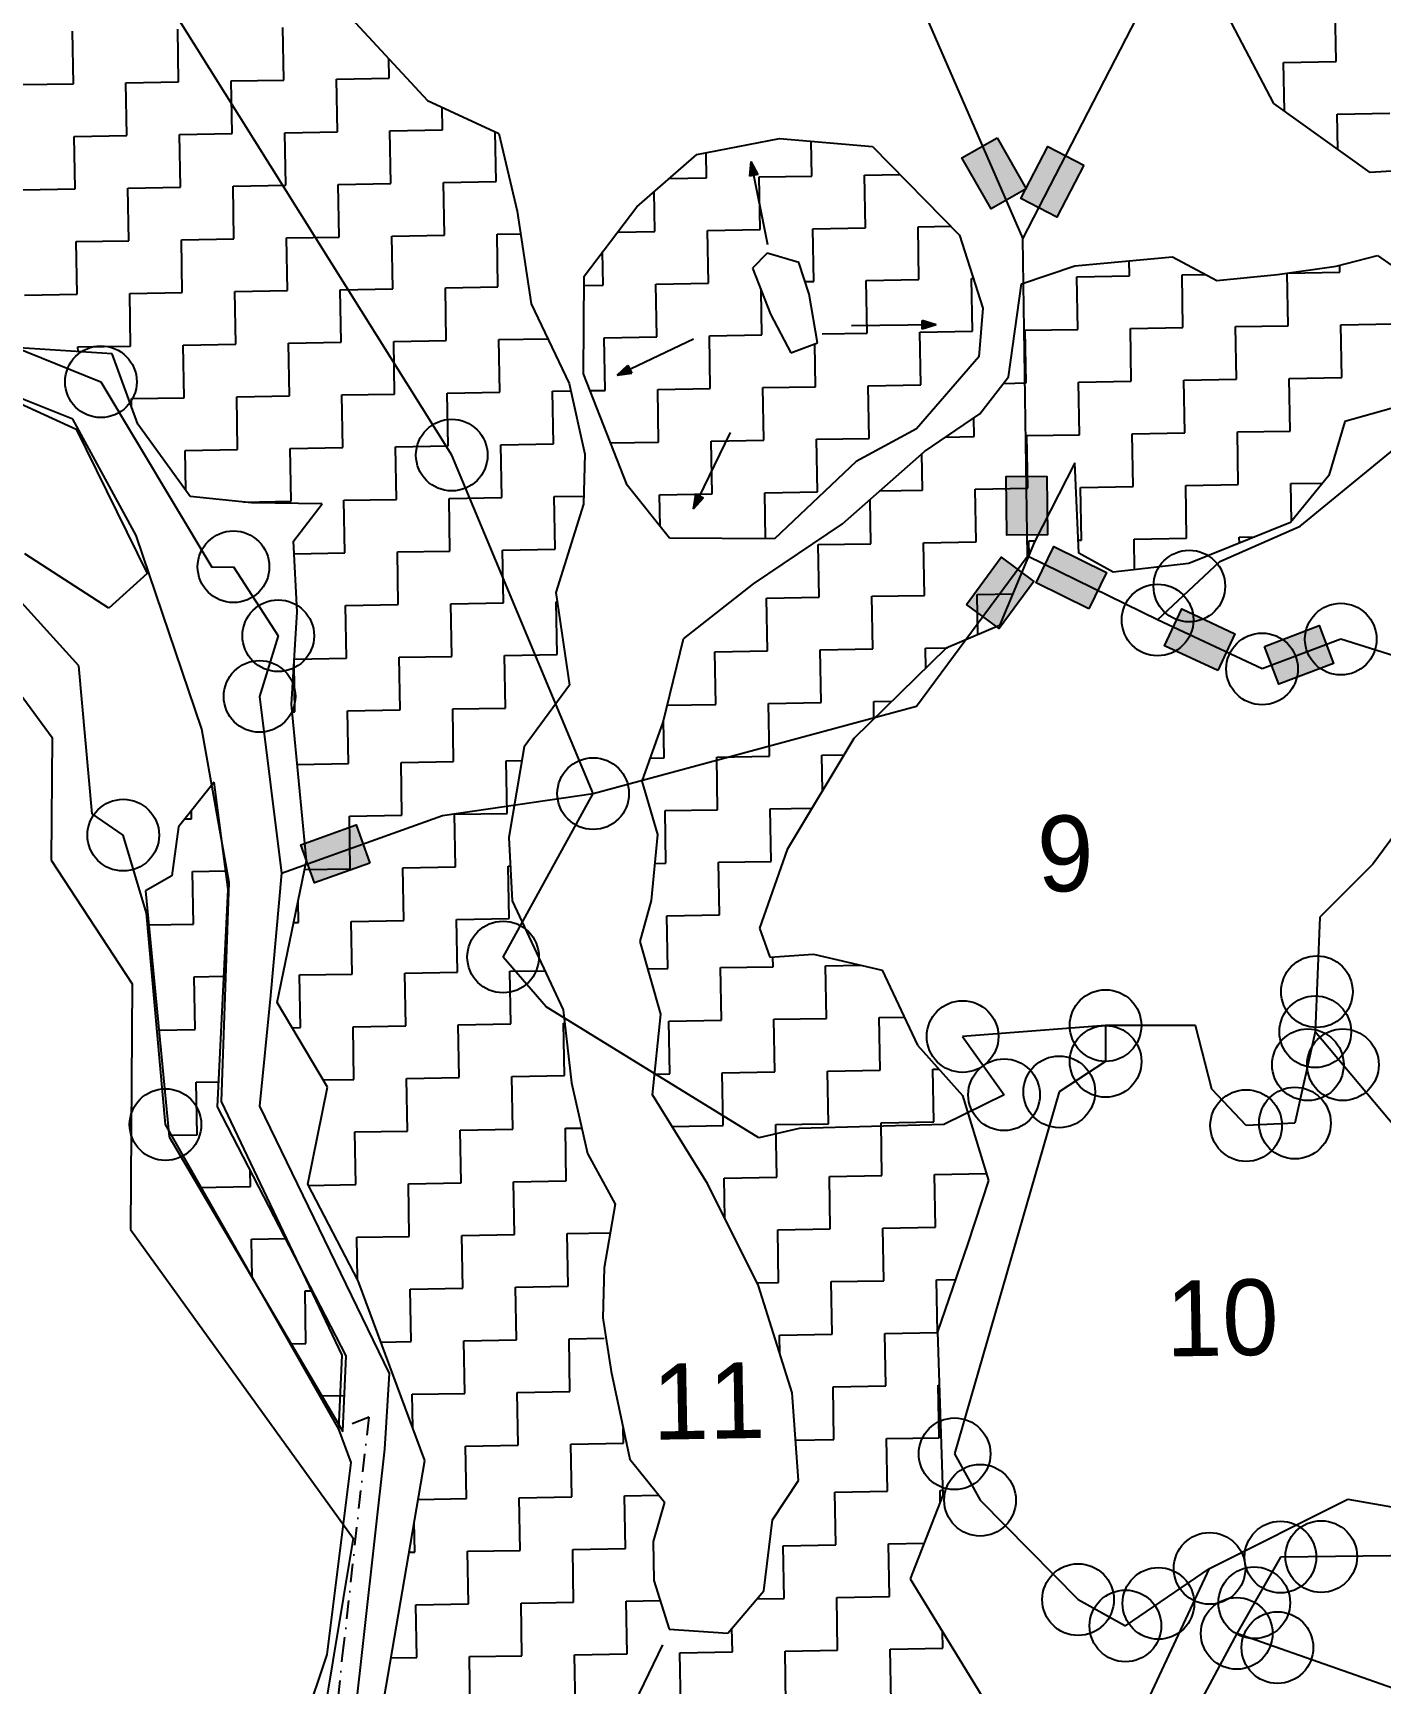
# Model space of a CAD drawing. Header units: metres. Extents: x 286343 to 289280, y 2022501 to 2025046.
# Drawn here: x 287156 to 287524.8, y 2023361.3 to 2023812.8 of the extents above; entities that cross this region are included whole.
import ezdxf
from ezdxf.enums import TextEntityAlignment as Align

# ---------------------------------------------------------------- set-up
doc = ezdxf.new("R2010")
doc.units = ezdxf.units.M
doc.linetypes.add('DASHDOT', pattern=[1, 0.5, -0.25, 0, -0.25])
for name, color, linetype in [('POLY_HATCH', 12, 'Continuous'), ('POLY_PARCEL', 6, 'Continuous'), ('POLY_WATER', 4, 'Continuous'), ('TEXT_PARCEL', 7, 'Continuous'), ('V_BOUND_LINE', 7, 'Continuous'), ('V_BOUND_STREAM_LINE', 7, 'DASHDOT'), ('VILLAGE BOUNDRY', 5, 'Continuous')]:
    doc.layers.add(name, color=color, linetype=linetype)
doc.styles.add('TEXT_MAP', font='')
doc.styles.get('TEXT_MAP').set_extended_font_data('Kruti Dev 050')

msp = doc.modelspace()

# ---------------------------------------------------------------- hatches: boundary and pattern name
for points in [[(287418.09, 2023764.7), (287427.72, 2023770.21), (287419.76, 2023784.12), (287410.13, 2023778.62)], [(287426.26, 2023767.52), (287436.12, 2023762.44), (287443.45, 2023776.69), (287433.6, 2023781.77)], [(287422.42, 2023675.48), (287433.51, 2023675.59), (287433.35, 2023691.62), (287422.26, 2023691.51)], [(287429.8, 2023662.82), (287420.88, 2023669.42), (287411.35, 2023656.53), (287420.27, 2023649.93)], [(287435.29, 2023672.35), (287430.41, 2023662.4), (287444.8, 2023655.34), (287449.69, 2023665.3)], [(287470.29, 2023655.29), (287465.58, 2023645.25), (287480.1, 2023638.45), (287484.8, 2023648.49)], [(287511.8, 2023640.38), (287507.88, 2023650.75), (287492.88, 2023645.07), (287496.81, 2023634.7)], [(287229.26, 2023590.82), (287233, 2023580.38), (287248.09, 2023585.8), (287244.35, 2023596.23)]]:
    msp.add_hatch(color=256).paths.add_polyline_path(points)
h = msp.add_hatch(color=256)
h.paths.add_polyline_path([(287353.12, 2023773.92), (287354.27, 2023774.14), (287352.37, 2023777.68)])
h.paths.add_polyline_path([(287352.37, 2023777.68), (287351.97, 2023773.69), (287353.12, 2023773.92)])
h = msp.add_hatch(color=256)
h.paths.add_polyline_path([(287399.22, 2023732.98), (287399.23, 2023731.8), (287403.05, 2023733.02)])
h.paths.add_polyline_path([(287403.05, 2023733.02), (287399.2, 2023734.15), (287399.22, 2023732.98)])
h = msp.add_hatch(color=256)
h.paths.add_polyline_path([(287319.25, 2023720.86), (287318.74, 2023721.92), (287315.79, 2023719.21)])
h.paths.add_polyline_path([(287315.79, 2023719.21), (287319.76, 2023719.8), (287319.25, 2023720.86)])
h = msp.add_hatch(color=256)
h.paths.add_polyline_path([(287338.35, 2023686.15), (287337.3, 2023686.67), (287336.68, 2023682.7)])
h.paths.add_polyline_path([(287336.68, 2023682.7), (287339.41, 2023685.64), (287338.35, 2023686.15)])

# ---------------------------------------------------------------- linework, layer by layer
for points in [[(287419.76, 2023784.12), (287427.72, 2023770.21), (287418.09, 2023764.7), (287410.13, 2023778.62)], [(287443.45, 2023776.69), (287436.12, 2023762.44), (287426.26, 2023767.52), (287433.6, 2023781.77)], [(287433.35, 2023691.62), (287433.51, 2023675.59), (287422.42, 2023675.48), (287422.26, 2023691.51)], [(287411.35, 2023656.53), (287420.88, 2023669.42), (287429.8, 2023662.82), (287420.27, 2023649.93)], [(287444.8, 2023655.34), (287430.41, 2023662.4), (287435.29, 2023672.35), (287449.69, 2023665.3)], [(287480.1, 2023638.45), (287465.58, 2023645.25), (287470.29, 2023655.29), (287484.8, 2023648.49)], [(287492.88, 2023645.07), (287507.88, 2023650.75), (287511.8, 2023640.38), (287496.81, 2023634.7)], [(287248.09, 2023585.8), (287233, 2023580.38), (287229.26, 2023590.82), (287244.35, 2023596.23)]]:
    msp.add_lwpolyline(points, close=True)
for points in [[(287352.37, 2023777.68), (287351.97, 2023773.69)], [(287352.37, 2023777.68), (287356.89, 2023755)], [(287352.37, 2023777.68), (287354.27, 2023774.14)], [(287354.27, 2023774.14), (287351.97, 2023773.69)], [(287403.05, 2023733.02), (287379.92, 2023732.76)], [(287403.05, 2023733.02), (287399.2, 2023734.15)], [(287399.23, 2023731.8), (287399.2, 2023734.15)], [(287403.05, 2023733.02), (287399.23, 2023731.8)], [(287315.79, 2023719.21), (287336.66, 2023729.18)], [(287315.79, 2023719.21), (287318.74, 2023721.92)], [(287315.79, 2023719.21), (287319.76, 2023719.8)], [(287318.74, 2023721.92), (287319.76, 2023719.8)], [(287336.68, 2023682.7), (287346.79, 2023703.51)], [(287336.68, 2023682.7), (287337.3, 2023686.67)], [(287337.3, 2023686.67), (287339.41, 2023685.64)], [(287336.68, 2023682.7), (287339.41, 2023685.64)], [(287274.88, 2023261.4), (287328.27, 2023372.07)]]:
    msp.add_lwpolyline(points)
for centre in [(287174.55, 2023717.44), (287270.53, 2023697.38), (287210.81, 2023666.84), (287472.32, 2023661.56), (287463.65, 2023652.28), (287223.06, 2023647.98), (287513.76, 2023647.04), (287492.23, 2023638.89), (287217.94, 2023631.38), (287309.21, 2023604.79), (287180.65, 2023593.44), (287284.58, 2023560.12), (287507.23, 2023550.64), (287449.41, 2023541.36), (287410.3, 2023538.37), (287506.78, 2023539.68), (287449.42, 2023531.56), (287504.77, 2023530.66), (287514.35, 2023530.65), (287436.75, 2023523.24), (287421.64, 2023522.45), (287192.19, 2023514.28), (287501.23, 2023514.71), (287487.87, 2023514.02), (287408.11, 2023424.26), (287415.08, 2023411.57), (287477.86, 2023392.93), (287497.25, 2023396.02), (287508.42, 2023396.16), (287441.88, 2023384.38), (287463.86, 2023383.36), (287490.09, 2023383.54), (287454.83, 2023377.19), (287485.29, 2023375.16), (287496.42, 2023371.26)]:
    msp.add_circle(centre, 9.8)
at = {"layer": 'POLY_HATCH'}
for p, q in [((287240.75, 2023819.3), (287263.89, 2023794.34)), ((287495.41, 2023793.51), (287482.97, 2023817.32)), ((287263.89, 2023794.34), (287283.41, 2023785.34)), ((287521.78, 2023774.62), (287495.41, 2023793.51)), ((287283.41, 2023785.34), (287288.46, 2023764.07)), ((287337.61, 2023779.58), (287360.23, 2023783.98)), ((287360.23, 2023783.98), (287385.65, 2023781.75)), ((287385.65, 2023781.75), (287409.45, 2023757.48)), ((287321.16, 2023765.27), (287337.61, 2023779.58)), ((287535.79, 2023775.53), (287521.78, 2023774.62)), ((287036.47, 2023764.25), (287167.74, 2023704.47)), ((287288.46, 2023764.07), (287292.24, 2023738.77)), ((287306.8, 2023746.33), (287321.16, 2023765.27)), ((287409.45, 2023757.48), (287415.81, 2023737.56)), ((287356.78, 2023752.55), (287352.84, 2023748.48)), ((287365.5, 2023750.03), (287356.78, 2023752.55)), ((287368.32, 2023741.41), (287365.5, 2023750.03)), ((287441.01, 2023749.14), (287467.68, 2023751.61)), ((287467.68, 2023751.61), (287479.81, 2023745.15)), ((287512.47, 2023749.05), (287523.77, 2023751.92)), ((287523.77, 2023751.92), (287532.81, 2023745.63)), ((287306.6, 2023719.63), (287306.8, 2023746.33)), ((287352.84, 2023748.48), (287357.74, 2023735.88)), ((287426.4, 2023744.21), (287441.01, 2023749.14)), ((287479.81, 2023745.15), (287496.48, 2023746.77)), ((287496.48, 2023746.77), (287512.47, 2023749.05)), ((287370.56, 2023728.1), (287368.32, 2023741.41)), ((287422.84, 2023718.79), (287426.4, 2023744.21)), ((287292.24, 2023738.77), (287302.64, 2023716.93)), ((287415.81, 2023737.56), (287414.7, 2023724.2)), ((287357.74, 2023735.88), (287363.26, 2023725.3)), ((287363.26, 2023725.3), (287370.56, 2023728.1)), ((287177.61, 2023725.05), (287149.36, 2023726.91)), ((287184.62, 2023705.81), (287177.61, 2023725.05)), ((287414.7, 2023724.2), (287397.69, 2023704.54)), ((287318.49, 2023689.14), (287306.6, 2023719.63)), ((287415.01, 2023708.64), (287422.84, 2023718.79)), ((287302.64, 2023716.93), (287306.98, 2023697.65)), ((287527.53, 2023710.08), (287514.91, 2023706.52)), ((287198.99, 2023686.04), (287184.62, 2023705.81)), ((287397.69, 2023704.54), (287381.15, 2023695.58)), ((287399.83, 2023698.36), (287415.01, 2023708.64)), ((287514.91, 2023706.52), (287510.49, 2023691.76)), ((287167.74, 2023704.47), (287187.19, 2023664.99)), ((287306.98, 2023697.65), (287306.57, 2023683.92)), ((287381.15, 2023695.58), (287358.81, 2023674.5)), ((287377.47, 2023678.62), (287399.83, 2023698.36)), ((287440.98, 2023695.22), (287430, 2023673.67)), ((287442.08, 2023670.54), (287440.98, 2023695.22)), ((287510.49, 2023691.76), (287500.03, 2023678.9)), ((287330.09, 2023674.66), (287318.49, 2023689.14)), ((287215.72, 2023684.33), (287198.99, 2023686.04)), ((287235.09, 2023684.01), (287215.72, 2023684.33)), ((287227.25, 2023673.86), (287235.09, 2023684.01)), ((287306.57, 2023683.92), (287298.98, 2023659.76)), ((287353.05, 2023662.17), (287377.47, 2023678.62)), ((287500.03, 2023678.9), (287472.18, 2023667.73)), ((287228.26, 2023654.52), (287227.25, 2023673.86)), ((287358.81, 2023674.5), (287330.09, 2023674.66)), ((287430, 2023673.67), (287420.39, 2023650.81)), ((287176.67, 2023655.47), (287153.7, 2023670.41)), ((287451.52, 2023665.37), (287442.08, 2023670.54)), ((287187.19, 2023664.99), (287176.67, 2023655.47)), ((287472.18, 2023667.73), (287451.52, 2023665.37)), ((287298.98, 2023659.76), (287302.76, 2023634.46)), ((287333.94, 2023647.15), (287353.05, 2023662.17)), ((287226.7, 2023629.13), (287228.26, 2023654.52)), ((287420.39, 2023650.81), (287405.8, 2023644.54)), ((287328.33, 2023624.36), (287333.94, 2023647.15)), ((287405.8, 2023644.54), (287380.51, 2023619.83)), ((287302.76, 2023634.46), (287290.37, 2023617.56)), ((287230.79, 2023586.49), (287226.7, 2023629.13)), ((287322.6, 2023608.24), (287328.33, 2023624.36)), ((287380.51, 2023619.83), (287362.34, 2023589.48)), ((287290.37, 2023617.56), (287286.13, 2023592.79)), ((287205.55, 2023607.92), (287195.74, 2023595.73)), ((287209.4, 2023578.62), (287205.55, 2023607.92)), ((287326.87, 2023593.64), (287322.6, 2023608.24)), ((287195.74, 2023595.73), (287193.98, 2023582.35)), ((287286.13, 2023592.79), (287287.1, 2023575.46)), ((287325.18, 2023575.59), (287326.87, 2023593.64)), ((287362.34, 2023589.48), (287354.7, 2023567.99)), ((287222.79, 2023547.64), (287230.79, 2023586.49)), ((287193.98, 2023582.35), (287186.7, 2023578.22)), ((287186.7, 2023578.22), (287193.22, 2023510.93)), ((287206.43, 2023519.17), (287209.4, 2023578.62)), ((287287.1, 2023575.46), (287300.98, 2023545.66)), ((287322.08, 2023564.39), (287325.18, 2023575.59)), ((287354.7, 2023567.99), (287357.52, 2023560.03)), ((287327.77, 2023544.46), (287322.08, 2023564.39)), ((287357.52, 2023560.03), (287369.52, 2023560.9)), ((287369.52, 2023560.9), (287388.29, 2023556.56)), ((287388.29, 2023556.56), (287398, 2023536.04)), ((287236.55, 2023524.52), (287222.79, 2023547.64)), ((287300.98, 2023545.66), (287303.33, 2023525.68)), ((287325.49, 2023522.4), (287327.77, 2023544.46)), ((287398, 2023536.04), (287410.27, 2023522.24)), ((287231.14, 2023498), (287236.55, 2023524.52)), ((287303.33, 2023525.68), (287307.68, 2023506.4)), ((287340.61, 2023497.97), (287325.49, 2023522.4)), ((287410.27, 2023522.24), (287417.35, 2023499)), ((287241.68, 2023451.04), (287206.43, 2023519.17)), ((287193.22, 2023510.93), (287240.71, 2023430.33)), ((287307.68, 2023506.4), (287315.27, 2023492.52)), ((287244.96, 2023471.54), (287231.14, 2023498)), ((287354.45, 2023470.18), (287340.61, 2023497.97)), ((287417.35, 2023499), (287411.73, 2023481.8)), ((287315.27, 2023492.52), (287312.23, 2023475.12)), ((287411.73, 2023481.8), (287403.47, 2023457.63)), ((287312.23, 2023475.12), (287311.86, 2023461.43)), ((287263.18, 2023422.47), (287244.96, 2023471.54)), ((287363.64, 2023440.97), (287354.45, 2023470.18)), ((287311.86, 2023461.43), (287314.12, 2023446.78)), ((287403.47, 2023457.63), (287404.92, 2023412.94)), ((287240.71, 2023430.33), (287241.68, 2023451.04)), ((287314.12, 2023446.78), (287319.22, 2023422.84)), ((287365.4, 2023416.98), (287363.64, 2023440.97)), ((287236.52, 2023267.17), (287263.18, 2023422.47)), ((287319.22, 2023422.84), (287328.77, 2023411)), ((287358.24, 2023406.17), (287365.4, 2023416.98)), ((287404.92, 2023412.94), (287395.97, 2023390.09)), ((287328.77, 2023411), (287325.62, 2023400.26)), ((287355.91, 2023386.78), (287358.24, 2023406.17)), ((287325.62, 2023400.26), (287325.81, 2023389.59)), ((287325.81, 2023389.59), (287330.05, 2023376.31)), ((287395.97, 2023390.09), (287416.6, 2023356.42)), ((287346.09, 2023375.26), (287355.91, 2023386.78)), ((287330.05, 2023376.31), (287346.09, 2023375.26))]:
    msp.add_line(p, q, dxfattribs=at)
at = {"layer": 'POLY_HATCH', "linetype": 'Continuous'}
for p, q in [((287512.51, 2023804.98), (287512.26, 2023819.38)), ((287167, 2023798.93), (287166.75, 2023813.33)), ((287195.79, 2023799.44), (287195.54, 2023813.83)), ((287224.59, 2023799.94), (287224.33, 2023814.34)), ((287253.38, 2023800.44), (287253.29, 2023805.77)), ((287498.11, 2023804.73), (287512.51, 2023804.98)), ((287498.35, 2023791.4), (287498.11, 2023804.73)), ((287181.4, 2023799.18), (287195.79, 2023799.44)), ((287210.19, 2023799.69), (287224.59, 2023799.94)), ((287210.44, 2023785.29), (287210.19, 2023799.69)), ((287238.98, 2023800.19), (287253.38, 2023800.44)), ((287239.23, 2023785.8), (287238.98, 2023800.19)), ((287152.61, 2023798.68), (287167, 2023798.93)), ((287181.65, 2023784.79), (287181.4, 2023799.18)), ((287268.03, 2023786.3), (287267.92, 2023792.48)), ((287512.76, 2023790.58), (287527.16, 2023790.84)), ((287512.93, 2023780.96), (287512.76, 2023790.58)), ((287224.84, 2023785.54), (287239.23, 2023785.8)), ((287253.63, 2023786.05), (287268.03, 2023786.3)), ((287253.88, 2023771.65), (287253.63, 2023786.05)), ((287282.68, 2023772.16), (287282.44, 2023785.79)), ((287167.25, 2023784.54), (287181.65, 2023784.79)), ((287167.51, 2023770.14), (287167.25, 2023784.54)), ((287196.05, 2023785.04), (287210.44, 2023785.29)), ((287196.3, 2023770.64), (287196.05, 2023785.04)), ((287225.09, 2023771.15), (287224.84, 2023785.54)), ((287369.05, 2023773.67), (287368.89, 2023783.22)), ((287340.26, 2023773.16), (287340.14, 2023780.07)), ((287330.03, 2023772.98), (287340.26, 2023773.16)), ((287354.66, 2023773.42), (287369.05, 2023773.67)), ((287354.91, 2023759.02), (287354.66, 2023773.42)), ((287383.45, 2023773.92), (287393.16, 2023774.09)), ((287383.7, 2023759.52), (287383.45, 2023773.92)), ((287153.11, 2023769.89), (287167.51, 2023770.14)), ((287181.9, 2023770.39), (287196.3, 2023770.64)), ((287182.15, 2023755.99), (287181.9, 2023770.39)), ((287210.69, 2023770.9), (287225.09, 2023771.15)), ((287210.95, 2023756.5), (287210.69, 2023770.9)), ((287239.49, 2023771.4), (287253.88, 2023771.65)), ((287239.74, 2023757), (287239.49, 2023771.4)), ((287268.28, 2023771.9), (287282.68, 2023772.16)), ((287268.53, 2023757.51), (287268.28, 2023771.9)), ((287326.12, 2023758.52), (287325.93, 2023769.42)), ((287340.51, 2023758.77), (287354.91, 2023759.02)), ((287340.76, 2023744.37), (287340.51, 2023758.77)), ((287369.3, 2023759.27), (287383.7, 2023759.52)), ((287369.56, 2023744.88), (287369.3, 2023759.27)), ((287398.1, 2023759.78), (287407.04, 2023759.93)), ((287398.35, 2023745.38), (287398.1, 2023759.78)), ((287167.76, 2023755.74), (287182.15, 2023755.99)), ((287168.01, 2023741.35), (287167.76, 2023755.74)), ((287196.55, 2023756.25), (287210.95, 2023756.5)), ((287196.8, 2023741.85), (287196.55, 2023756.25)), ((287225.34, 2023756.75), (287239.74, 2023757)), ((287225.59, 2023742.35), (287225.34, 2023756.75)), ((287254.13, 2023757.26), (287268.53, 2023757.51)), ((287254.39, 2023742.86), (287254.13, 2023757.26)), ((287282.93, 2023757.76), (287289.38, 2023757.87)), ((287283.18, 2023743.36), (287282.93, 2023757.76)), ((287315.9, 2023758.34), (287326.12, 2023758.52)), ((287311.97, 2023743.87), (287311.81, 2023752.95)), ((287455.93, 2023746.39), (287455.86, 2023750.51)), ((287383.95, 2023745.13), (287398.35, 2023745.38)), ((287384.2, 2023730.73), (287383.95, 2023745.13)), ((287412.75, 2023745.63), (287413.23, 2023745.64)), ((287413, 2023731.23), (287412.75, 2023745.63)), ((287441.54, 2023746.14), (287455.93, 2023746.39)), ((287441.79, 2023731.74), (287441.54, 2023746.14)), ((287470.33, 2023746.64), (287476.8, 2023746.75)), ((287470.58, 2023732.24), (287470.33, 2023746.64)), ((287499.12, 2023747.14), (287513.52, 2023747.4)), ((287499.37, 2023732.75), (287499.12, 2023747.14)), ((287513.52, 2023747.4), (287513.49, 2023749.31)), ((287153.61, 2023741.09), (287168.01, 2023741.35)), ((287182.41, 2023741.6), (287196.8, 2023741.85)), ((287182.66, 2023727.2), (287182.41, 2023741.6)), ((287211.2, 2023742.1), (287225.59, 2023742.35)), ((287211.45, 2023727.71), (287211.2, 2023742.1)), ((287239.99, 2023742.61), (287254.39, 2023742.86)), ((287240.24, 2023728.21), (287239.99, 2023742.61)), ((287268.78, 2023743.11), (287283.18, 2023743.36)), ((287269.04, 2023728.71), (287268.78, 2023743.11)), ((287306.78, 2023743.78), (287311.97, 2023743.87)), ((287326.37, 2023744.12), (287340.76, 2023744.37)), ((287326.62, 2023729.72), (287326.37, 2023744.12)), ((287355.41, 2023730.23), (287355.2, 2023742.41)), ((287367.2, 2023744.83), (287369.56, 2023744.88)), ((287427.39, 2023731.49), (287441.79, 2023731.74)), ((287456.19, 2023731.99), (287470.58, 2023732.24)), ((287456.44, 2023717.59), (287456.19, 2023731.99)), ((287484.98, 2023732.5), (287499.37, 2023732.75)), ((287485.23, 2023718.1), (287484.98, 2023732.5)), ((287513.77, 2023733), (287528.17, 2023733.25)), ((287514.02, 2023718.6), (287513.77, 2023733)), ((287168.26, 2023726.95), (287182.66, 2023727.2)), ((287197.05, 2023727.45), (287211.45, 2023727.71)), ((287197.31, 2023713.06), (287197.05, 2023727.45)), ((287225.85, 2023727.96), (287240.24, 2023728.21)), ((287226.1, 2023713.56), (287225.85, 2023727.96)), ((287254.64, 2023728.46), (287269.04, 2023728.71)), ((287254.89, 2023714.07), (287254.64, 2023728.46)), ((287283.43, 2023728.97), (287296.8, 2023729.2)), ((287283.68, 2023714.57), (287283.43, 2023728.97)), ((287312.22, 2023729.47), (287326.62, 2023729.72)), ((287312.48, 2023715.07), (287312.22, 2023729.47)), ((287341.02, 2023729.97), (287355.41, 2023730.23)), ((287341.27, 2023715.58), (287341.02, 2023729.97)), ((287370.06, 2023716.08), (287369.86, 2023727.83)), ((287371.89, 2023730.52), (287384.2, 2023730.73)), ((287398.6, 2023730.98), (287413, 2023731.23)), ((287398.85, 2023716.59), (287398.6, 2023730.98)), ((287427.65, 2023717.09), (287427.39, 2023731.49)), ((287168.28, 2023725.66), (287168.26, 2023726.95)), ((287470.83, 2023717.85), (287485.23, 2023718.1)), ((287499.63, 2023718.35), (287514.02, 2023718.6)), ((287499.88, 2023703.95), (287499.63, 2023718.35)), ((287211.7, 2023713.31), (287226.1, 2023713.56)), ((287240.49, 2023713.81), (287254.89, 2023714.07)), ((287240.75, 2023699.42), (287240.49, 2023713.81)), ((287269.29, 2023714.32), (287283.68, 2023714.57)), ((287269.54, 2023699.92), (287269.29, 2023714.32)), ((287298.08, 2023714.82), (287303.09, 2023714.91)), ((287298.33, 2023700.43), (287298.08, 2023714.82)), ((287308.41, 2023715), (287312.48, 2023715.07)), ((287326.87, 2023715.33), (287341.27, 2023715.58)), ((287327.12, 2023700.93), (287326.87, 2023715.33)), ((287355.66, 2023715.83), (287370.06, 2023716.08)), ((287355.92, 2023701.43), (287355.66, 2023715.83)), ((287384.46, 2023716.33), (287398.85, 2023716.59)), ((287384.71, 2023701.94), (287384.46, 2023716.33)), ((287421.45, 2023716.98), (287427.65, 2023717.09)), ((287442.04, 2023717.34), (287456.44, 2023717.59)), ((287442.29, 2023702.95), (287442.04, 2023717.34)), ((287471.09, 2023703.45), (287470.83, 2023717.85)), ((287182.91, 2023712.81), (287197.31, 2023713.06)), ((287182.95, 2023710.4), (287182.91, 2023712.81)), ((287211.95, 2023698.91), (287211.7, 2023713.31)), ((287413.5, 2023702.44), (287413.41, 2023707.56)), ((287283.94, 2023700.17), (287298.33, 2023700.43)), ((287284.19, 2023685.78), (287283.94, 2023700.17)), ((287313.98, 2023700.7), (287327.12, 2023700.93)), ((287341.52, 2023701.18), (287355.92, 2023701.43)), ((287341.77, 2023686.79), (287341.52, 2023701.18)), ((287370.31, 2023701.69), (287384.71, 2023701.94)), ((287370.56, 2023687.29), (287370.31, 2023701.69)), ((287405.65, 2023702.31), (287413.5, 2023702.44)), ((287427.9, 2023702.69), (287442.29, 2023702.95)), ((287428.15, 2023688.3), (287427.9, 2023702.69)), ((287456.69, 2023703.2), (287471.09, 2023703.45)), ((287456.94, 2023688.8), (287456.69, 2023703.2)), ((287485.48, 2023703.7), (287499.88, 2023703.95)), ((287485.73, 2023689.31), (287485.48, 2023703.7)), ((287197.56, 2023698.66), (287211.95, 2023698.91)), ((287197.75, 2023687.76), (287197.56, 2023698.66)), ((287226.35, 2023699.17), (287240.75, 2023699.42)), ((287226.6, 2023684.77), (287226.35, 2023699.17)), ((287255.14, 2023699.67), (287269.54, 2023699.92)), ((287255.39, 2023685.27), (287255.14, 2023699.67)), ((287399.36, 2023687.79), (287399.18, 2023697.79)), ((287327.38, 2023686.53), (287341.77, 2023686.79)), ((287327.53, 2023677.86), (287327.38, 2023686.53)), ((287356.17, 2023687.04), (287370.56, 2023687.29)), ((287356.39, 2023674.51), (287356.17, 2023687.04)), ((287387.63, 2023687.59), (287399.36, 2023687.79)), ((287413.75, 2023688.05), (287428.15, 2023688.3)), ((287414.01, 2023673.65), (287413.75, 2023688.05)), ((287442.55, 2023688.55), (287456.94, 2023688.8)), ((287442.8, 2023674.15), (287442.55, 2023688.55)), ((287471.34, 2023689.05), (287485.73, 2023689.31)), ((287471.59, 2023674.66), (287471.34, 2023689.05)), ((287500.13, 2023689.56), (287508.82, 2023689.71)), ((287500.31, 2023679.24), (287500.13, 2023689.56)), ((287213.66, 2023684.54), (287226.6, 2023684.77)), ((287241, 2023685.02), (287255.39, 2023685.27)), ((287241.25, 2023670.63), (287241, 2023685.02)), ((287269.79, 2023685.53), (287284.19, 2023685.78)), ((287270.04, 2023671.13), (287269.79, 2023685.53)), ((287298.58, 2023686.03), (287306.64, 2023686.17)), ((287298.84, 2023671.63), (287298.58, 2023686.03)), ((287385.21, 2023673.15), (287385, 2023685.27)), ((287370.82, 2023672.89), (287385.21, 2023673.15)), ((287371.07, 2023658.5), (287370.82, 2023672.89)), ((287399.61, 2023673.4), (287414.01, 2023673.65)), ((287399.86, 2023659), (287399.61, 2023673.4)), ((287428.4, 2023673.9), (287430.14, 2023673.93)), ((287428.47, 2023670.02), (287428.4, 2023673.9)), ((287441.92, 2023674.14), (287442.8, 2023674.15)), ((287457.19, 2023674.41), (287471.59, 2023674.66)), ((287457.34, 2023666.03), (287457.19, 2023674.41)), ((287485.99, 2023674.91), (287490.27, 2023674.99)), ((287486.02, 2023673.28), (287485.99, 2023674.91)), ((287227.44, 2023670.38), (287241.25, 2023670.63)), ((287255.65, 2023670.88), (287270.04, 2023671.13)), ((287255.9, 2023656.48), (287255.65, 2023670.88)), ((287284.44, 2023671.38), (287298.84, 2023671.63)), ((287284.69, 2023656.99), (287284.44, 2023671.38)), ((287414.26, 2023659.25), (287424.01, 2023659.42)), ((287241.5, 2023656.23), (287255.9, 2023656.48)), ((287241.75, 2023641.83), (287241.5, 2023656.23)), ((287270.3, 2023656.73), (287284.69, 2023656.99)), ((287270.55, 2023642.34), (287270.3, 2023656.73)), ((287299.09, 2023657.24), (287299.36, 2023657.24)), ((287299.34, 2023642.84), (287299.09, 2023657.24)), ((287356.67, 2023658.25), (287371.07, 2023658.5)), ((287356.92, 2023643.85), (287356.67, 2023658.25)), ((287385.47, 2023658.75), (287399.86, 2023659)), ((287385.72, 2023644.35), (287385.47, 2023658.75)), ((287414.45, 2023648.26), (287414.26, 2023659.25)), ((287227.47, 2023641.58), (287241.75, 2023641.83)), ((287256.15, 2023642.09), (287270.55, 2023642.34)), ((287256.4, 2023627.69), (287256.15, 2023642.09)), ((287284.94, 2023642.59), (287299.34, 2023642.84)), ((287285.2, 2023628.19), (287284.94, 2023642.59)), ((287342.53, 2023643.6), (287356.92, 2023643.85)), ((287342.78, 2023629.2), (287342.53, 2023643.6)), ((287371.32, 2023644.1), (287385.72, 2023644.35)), ((287371.57, 2023629.71), (287371.32, 2023644.1)), ((287400.11, 2023644.61), (287406.19, 2023644.71)), ((287400.21, 2023639.08), (287400.11, 2023644.61)), ((287227.61, 2023627.19), (287227.38, 2023640.21)), ((287270.8, 2023627.94), (287285.2, 2023628.19)), ((287271.05, 2023613.54), (287270.8, 2023627.94)), ((287329.47, 2023628.97), (287342.78, 2023629.2)), ((287357.18, 2023629.45), (287371.57, 2023629.71)), ((287357.43, 2023615.06), (287357.18, 2023629.45)), ((287385.97, 2023629.96), (287390.96, 2023630.04)), ((287386.05, 2023625.25), (287385.97, 2023629.96)), ((287226.89, 2023627.17), (287227.61, 2023627.19)), ((287242.01, 2023627.44), (287256.4, 2023627.69)), ((287242.26, 2023613.04), (287242.01, 2023627.44)), ((287328.64, 2023614.55), (287328.46, 2023624.87)), ((287324.82, 2023614.49), (287328.64, 2023614.55)), ((287343.03, 2023614.81), (287357.43, 2023615.06)), ((287343.28, 2023600.41), (287343.03, 2023614.81)), ((287371.82, 2023615.31), (287377.87, 2023615.41)), ((287371.99, 2023605.6), (287371.82, 2023615.31)), ((287228.27, 2023612.8), (287242.26, 2023613.04)), ((287256.66, 2023613.29), (287271.05, 2023613.54)), ((287256.91, 2023598.9), (287256.66, 2023613.29)), ((287285.45, 2023613.8), (287289.74, 2023613.87)), ((287285.7, 2023599.4), (287285.45, 2023613.8)), ((287357.68, 2023600.66), (287369.16, 2023600.86)), ((287357.93, 2023586.26), (287357.68, 2023600.66)), ((287197.45, 2023597.86), (287199.32, 2023597.89)), ((287199.32, 2023597.89), (287199.28, 2023600.13)), ((287242.51, 2023598.64), (287256.91, 2023598.9)), ((287242.76, 2023584.25), (287242.51, 2023598.64)), ((287271.3, 2023599.15), (287285.7, 2023599.4)), ((287271.56, 2023584.75), (287271.3, 2023599.15)), ((287328.89, 2023600.16), (287343.28, 2023600.41)), ((287329.14, 2023585.76), (287328.89, 2023600.16)), ((287199.57, 2023583.49), (287208.74, 2023583.65)), ((287199.83, 2023569.1), (287199.57, 2023583.49)), ((287230.28, 2023584.03), (287242.76, 2023584.25)), ((287257.16, 2023584.5), (287271.56, 2023584.75)), ((287257.41, 2023570.1), (287257.16, 2023584.5)), ((287285.95, 2023585), (287286.57, 2023585.02)), ((287286.2, 2023570.61), (287285.95, 2023585)), ((287326.12, 2023585.71), (287329.14, 2023585.76)), ((287343.54, 2023586.01), (287357.93, 2023586.26)), ((287343.79, 2023571.62), (287343.54, 2023586.01)), ((287228.62, 2023569.6), (287228.52, 2023575.46)), ((287187.61, 2023568.88), (287199.83, 2023569.1)), ((287227.3, 2023569.58), (287228.62, 2023569.6)), ((287243.02, 2023569.85), (287257.41, 2023570.1)), ((287243.27, 2023555.46), (287243.02, 2023569.85)), ((287271.81, 2023570.36), (287286.2, 2023570.61)), ((287272.06, 2023555.96), (287271.81, 2023570.36)), ((287329.39, 2023571.36), (287343.79, 2023571.62)), ((287329.64, 2023556.97), (287329.39, 2023571.36)), ((287358.44, 2023557.47), (287358.39, 2023560.09)), ((287257.66, 2023555.71), (287272.06, 2023555.96)), ((287257.92, 2023541.31), (287257.66, 2023555.71)), ((287286.46, 2023556.21), (287295.99, 2023556.38)), ((287286.71, 2023541.82), (287286.46, 2023556.21)), ((287324.23, 2023556.87), (287329.64, 2023556.97)), ((287344.04, 2023557.22), (287358.44, 2023557.47)), ((287344.29, 2023542.82), (287344.04, 2023557.22)), ((287372.83, 2023557.72), (287382.53, 2023557.89)), ((287373.09, 2023543.33), (287372.83, 2023557.72)), ((287200.08, 2023554.7), (287208.21, 2023554.84)), ((287200.33, 2023540.3), (287200.08, 2023554.7)), ((287228.87, 2023555.2), (287243.27, 2023555.46)), ((287229.12, 2023540.81), (287228.87, 2023555.2)), ((287301.1, 2023542.07), (287301.4, 2023542.07)), ((287301.36, 2023527.67), (287301.1, 2023542.07)), ((287329.9, 2023542.57), (287344.29, 2023542.82)), ((287330.15, 2023528.18), (287329.9, 2023542.57)), ((287358.69, 2023543.08), (287373.09, 2023543.33)), ((287358.94, 2023528.68), (287358.69, 2023543.08)), ((287387.48, 2023543.58), (287394.38, 2023543.7)), ((287387.73, 2023529.18), (287387.48, 2023543.58)), ((287190.39, 2023540.13), (287200.33, 2023540.3)), ((287226.87, 2023540.77), (287229.12, 2023540.81)), ((287243.52, 2023541.06), (287257.92, 2023541.31)), ((287243.77, 2023526.66), (287243.52, 2023541.06)), ((287272.31, 2023541.56), (287286.71, 2023541.82)), ((287272.56, 2023527.17), (287272.31, 2023541.56)), ((287344.54, 2023528.43), (287358.94, 2023528.68)), ((287344.8, 2023514.03), (287344.54, 2023528.43)), ((287373.34, 2023528.93), (287387.73, 2023529.18)), ((287373.59, 2023514.54), (287373.34, 2023528.93)), ((287402.13, 2023529.44), (287403.85, 2023529.47)), ((287402.38, 2023515.04), (287402.13, 2023529.44)), ((287200.58, 2023525.91), (287206.78, 2023526.02)), ((287200.83, 2023511.51), (287200.58, 2023525.91)), ((287235.36, 2023526.52), (287243.77, 2023526.66)), ((287258.17, 2023526.92), (287272.56, 2023527.17)), ((287258.42, 2023512.52), (287258.17, 2023526.92)), ((287286.96, 2023527.42), (287301.36, 2023527.67)), ((287287.21, 2023513.02), (287286.96, 2023527.42)), ((287326.08, 2023528.1), (287330.15, 2023528.18)), ((287387.99, 2023514.79), (287402.38, 2023515.04)), ((287193.18, 2023511.38), (287200.83, 2023511.51)), ((287244.02, 2023512.27), (287258.42, 2023512.52)), ((287244.28, 2023497.87), (287244.02, 2023512.27)), ((287272.82, 2023512.77), (287287.21, 2023513.02)), ((287273.07, 2023498.38), (287272.82, 2023512.77)), ((287301.61, 2023513.28), (287306.11, 2023513.35)), ((287301.86, 2023498.88), (287301.61, 2023513.28)), ((287330.82, 2023513.79), (287344.8, 2023514.03)), ((287359.19, 2023514.28), (287373.59, 2023514.54)), ((287359.44, 2023499.89), (287359.19, 2023514.28)), ((287388.24, 2023500.39), (287387.99, 2023514.79)), ((287215.48, 2023497.37), (287215.4, 2023501.83)), ((287201.36, 2023497.12), (287215.48, 2023497.37)), ((287231.32, 2023497.64), (287244.28, 2023497.87)), ((287258.67, 2023498.12), (287273.07, 2023498.38)), ((287258.92, 2023483.73), (287258.67, 2023498.12)), ((287287.46, 2023498.63), (287301.86, 2023498.88)), ((287287.72, 2023484.23), (287287.46, 2023498.63)), ((287345.05, 2023499.64), (287359.44, 2023499.89)), ((287345.24, 2023488.66), (287345.05, 2023499.64)), ((287373.84, 2023500.14), (287388.24, 2023500.39)), ((287374.09, 2023485.74), (287373.84, 2023500.14)), ((287402.63, 2023500.64), (287416.77, 2023500.89)), ((287402.89, 2023486.25), (287402.63, 2023500.64)), ((287244.53, 2023483.47), (287258.92, 2023483.73)), ((287244.73, 2023471.98), (287244.53, 2023483.47)), ((287273.32, 2023483.98), (287287.72, 2023484.23)), ((287273.57, 2023469.58), (287273.32, 2023483.98)), ((287302.11, 2023484.48), (287313.9, 2023484.69)), ((287302.36, 2023470.09), (287302.11, 2023484.48)), ((287359.7, 2023485.49), (287374.09, 2023485.74)), ((287359.95, 2023471.09), (287359.7, 2023485.49)), ((287388.49, 2023486), (287402.89, 2023486.25)), ((287388.74, 2023471.6), (287388.49, 2023486)), ((287215.73, 2023482.97), (287225.08, 2023483.13)), ((287215.92, 2023472.41), (287215.73, 2023482.97)), ((287287.97, 2023469.83), (287302.36, 2023470.09)), ((287288.22, 2023455.44), (287287.97, 2023469.83)), ((287354.04, 2023470.99), (287359.95, 2023471.09)), ((287374.35, 2023471.35), (287388.74, 2023471.6)), ((287374.6, 2023456.95), (287374.35, 2023471.35)), ((287403.14, 2023471.85), (287408.36, 2023471.94)), ((287403.39, 2023457.45), (287403.14, 2023471.85)), ((287230.38, 2023468.83), (287232.46, 2023468.86)), ((287230.64, 2023454.43), (287230.38, 2023468.83)), ((287259.18, 2023469.33), (287273.57, 2023469.58)), ((287259.43, 2023454.93), (287259.18, 2023469.33)), ((287360.2, 2023456.7), (287374.6, 2023456.95)), ((287360.29, 2023451.62), (287360.2, 2023456.7)), ((287388.99, 2023457.2), (287403.39, 2023457.45)), ((287389.25, 2023442.81), (287388.99, 2023457.2)), ((287226.55, 2023454.36), (287230.64, 2023454.43)), ((287251.18, 2023454.79), (287259.43, 2023454.93)), ((287273.82, 2023455.19), (287288.22, 2023455.44)), ((287274.08, 2023440.79), (287273.82, 2023455.19)), ((287302.62, 2023455.69), (287312.19, 2023455.86)), ((287302.87, 2023441.29), (287302.62, 2023455.69)), ((287374.85, 2023442.55), (287389.25, 2023442.81)), ((287403.64, 2023443.06), (287403.94, 2023443.06)), ((287403.89, 2023428.66), (287403.64, 2023443.06)), ((287234.95, 2023440.11), (287241.18, 2023440.21)), ((287259.68, 2023440.54), (287274.08, 2023440.79)), ((287259.84, 2023431.47), (287259.68, 2023440.54)), ((287288.47, 2023441.04), (287302.87, 2023441.29)), ((287288.72, 2023426.65), (287288.47, 2023441.04)), ((287375.1, 2023428.16), (287374.85, 2023442.55)), ((287317.52, 2023427.15), (287317.45, 2023431.16)), ((287274.33, 2023426.39), (287288.72, 2023426.65)), ((287274.58, 2023412), (287274.33, 2023426.39)), ((287303.12, 2023426.9), (287317.52, 2023427.15)), ((287303.37, 2023412.5), (287303.12, 2023426.9)), ((287364.59, 2023427.97), (287375.1, 2023428.16)), ((287389.5, 2023428.41), (287403.89, 2023428.66)), ((287389.75, 2023414.01), (287389.5, 2023428.41)), ((287261.34, 2023411.77), (287274.58, 2023412)), ((287288.98, 2023412.25), (287303.37, 2023412.5)), ((287289.23, 2023397.85), (287288.98, 2023412.25)), ((287317.77, 2023412.75), (287327.22, 2023412.92)), ((287318.02, 2023398.36), (287317.77, 2023412.75)), ((287375.35, 2023413.76), (287389.75, 2023414.01)), ((287375.61, 2023399.37), (287375.35, 2023413.76)), ((287404.15, 2023414.27), (287404.88, 2023414.28)), ((287404.2, 2023411.1), (287404.15, 2023414.27)), ((287260.44, 2023397.35), (287260.29, 2023405.64)), ((287274.83, 2023397.6), (287289.23, 2023397.85)), ((287275.08, 2023383.21), (287274.83, 2023397.6)), ((287303.62, 2023398.11), (287318.02, 2023398.36)), ((287303.88, 2023383.71), (287303.62, 2023398.11)), ((287361.21, 2023399.11), (287375.61, 2023399.37)), ((287361.46, 2023384.72), (287361.21, 2023399.11)), ((287390, 2023399.62), (287399.77, 2023399.79)), ((287390.25, 2023385.22), (287390, 2023399.62)), ((287258.86, 2023397.32), (287260.44, 2023397.35)), ((287318.27, 2023383.96), (287327.55, 2023384.12)), ((287318.52, 2023369.57), (287318.27, 2023383.96)), ((287354.04, 2023384.59), (287361.46, 2023384.72)), ((287375.86, 2023384.97), (287390.25, 2023385.22)), ((287376.11, 2023370.57), (287375.86, 2023384.97)), ((287260.69, 2023382.95), (287275.08, 2023383.21)), ((287260.94, 2023368.56), (287260.69, 2023382.95)), ((287289.48, 2023383.46), (287303.88, 2023383.71)), ((287289.73, 2023369.06), (287289.48, 2023383.46)), ((287347.32, 2023370.07), (287347.2, 2023376.56)), ((287404.9, 2023371.08), (287404.82, 2023375.64)), ((287361.71, 2023370.32), (287376.11, 2023370.57)), ((287390.51, 2023370.83), (287404.9, 2023371.08)), ((287390.76, 2023356.43), (287390.51, 2023370.83)), ((287253.9, 2023368.43), (287260.94, 2023368.56)), ((287275.34, 2023368.81), (287289.73, 2023369.06)), ((287275.59, 2023354.41), (287275.34, 2023368.81)), ((287304.13, 2023369.31), (287318.52, 2023369.57)), ((287304.38, 2023354.92), (287304.13, 2023369.31)), ((287332.92, 2023369.82), (287347.32, 2023370.07)), ((287333.17, 2023355.42), (287332.92, 2023369.82)), ((287361.97, 2023355.93), (287361.71, 2023370.32))]:
    msp.add_line(p, q, dxfattribs=at)
at = {"layer": 'POLY_PARCEL'}
for p, q in [((287321.04, 2023998.99), (287426.8, 2023756.47)), ((287426.8, 2023756.47), (287492.56, 2023884.41)), ((287270.53, 2023697.38), (287190.4, 2023825.26)), ((287428.02, 2023669.74), (287426.8, 2023756.47)), ((287502.66, 2023677.95), (287560.73, 2023725.63)), ((287309.21, 2023604.79), (287270.53, 2023697.38)), ((287480.67, 2023668.28), (287502.66, 2023677.95)), ((287397.69, 2023628.74), (287428.02, 2023669.74)), ((287463.65, 2023652.28), (287428.02, 2023669.74)), ((287463.65, 2023652.28), (287480.67, 2023668.28)), ((287492.23, 2023638.89), (287463.65, 2023652.28)), ((287513.76, 2023647.04), (287492.23, 2023638.89)), ((287557.67, 2023633.14), (287513.76, 2023647.04)), ((287557.67, 2023633.14), (287522.56, 2023585.55)), ((287309.21, 2023604.79), (287397.69, 2023628.74)), ((287267.96, 2023598.81), (287309.21, 2023604.79)), ((287284.58, 2023560.12), (287309.21, 2023604.79)), ((287223.95, 2023583.03), (287267.96, 2023598.81)), ((287522.56, 2023585.55), (287508.07, 2023571.02)), ((287508.07, 2023571.02), (287506.78, 2023539.68)), ((287296.34, 2023546.51), (287284.58, 2023560.12)), ((287354.57, 2023510.69), (287296.34, 2023546.51)), ((287449.41, 2023541.36), (287410.3, 2023538.37)), ((287410.3, 2023538.37), (287421.64, 2023522.45)), ((287474.03, 2023541.41), (287449.41, 2023541.36)), ((287449.41, 2023541.36), (287449.42, 2023531.56)), ((287478.48, 2023523.99), (287474.03, 2023541.41)), ((287506.78, 2023539.68), (287501.23, 2023514.71)), ((287587.29, 2023443.59), (287506.78, 2023539.68)), ((287449.42, 2023531.56), (287436.75, 2023523.24)), ((287487.87, 2023514.02), (287478.48, 2023523.99)), ((287421.64, 2023522.45), (287405.19, 2023514.33)), ((287436.75, 2023523.24), (287408.11, 2023424.26)), ((287365.58, 2023513.18), (287354.57, 2023510.69)), ((287405.19, 2023514.33), (287365.58, 2023513.18)), ((287501.23, 2023514.71), (287487.87, 2023514.02)), ((287408.11, 2023424.26), (287415.08, 2023411.57)), ((287415.08, 2023411.57), (287441.88, 2023384.38)), ((287454.83, 2023377.19), (287477.86, 2023392.93)), ((287441.88, 2023384.38), (287454.83, 2023377.19)), ((287539.56, 2023356.12), (287485.29, 2023375.16))]:
    msp.add_line(p, q, dxfattribs=at)
at = {"layer": 'POLY_WATER'}
for p, q in [((287114.91, 2023741.42), (287174.55, 2023717.44)), ((287166.9, 2023707.22), (287091.51, 2023737.11)), ((287174.55, 2023717.44), (287204.85, 2023666.73)), ((287184.15, 2023675.35), (287166.9, 2023707.22)), ((287202.16, 2023622.44), (287184.15, 2023675.35)), ((287204.85, 2023666.73), (287210.81, 2023666.84)), ((287210.81, 2023666.84), (287223.06, 2023647.98)), ((287223.06, 2023647.98), (287217.94, 2023631.38)), ((287217.94, 2023631.38), (287223.95, 2023583.03)), ((287209.65, 2023580.47), (287202.16, 2023622.44)), ((287223.95, 2023583.03), (287220.96, 2023549.61)), ((287207.55, 2023520.59), (287209.65, 2023580.47)), ((287220.96, 2023549.61), (287217.91, 2023519.37)), ((287240.55, 2023451.26), (287207.55, 2023520.59)), ((287217.91, 2023519.37), (287253.38, 2023446.24)), ((287239.62, 2023430.98), (287240.55, 2023451.26)), ((287253.38, 2023446.24), (287252.16, 2023425.54)), ((287243.05, 2023421.91), (287239.62, 2023430.98)), ((287252.16, 2023425.54), (287234.99, 2023272.45)), ((287236.42, 2023369.37), (287243.05, 2023421.91)), ((287477.86, 2023392.93), (287515.68, 2023411.86)), ((287515.68, 2023411.86), (287552.76, 2023405.36)), ((287497.25, 2023396.02), (287485.29, 2023375.16)), ((287553.89, 2023396.72), (287497.25, 2023396.02)), ((287428.66, 2023287.75), (287477.86, 2023392.93)), ((287485.29, 2023375.16), (287435.65, 2023282.14)), ((287223.29, 2023330.29), (287236.42, 2023369.37))]:
    msp.add_line(p, q, dxfattribs=at)
at = {"layer": 'V_BOUND_LINE'}
for p, q in [((287168.5, 2023639.77), (287138.67, 2023672.66)), ((287172.19, 2023599.26), (287168.5, 2023639.77)), ((287180.65, 2023593.44), (287172.19, 2023599.26)), ((287187, 2023572.07), (287180.65, 2023593.44)), ((287192.19, 2023514.28), (287187, 2023572.07)), ((287239.62, 2023430.98), (287192.19, 2023514.28))]:
    msp.add_line(p, q, dxfattribs=at)
at = {"layer": 'V_BOUND_STREAM_LINE', "ltscale": 10}
for p, q in [((287247.89, 2023434.28), (287239.62, 2023430.98)), ((287240.68, 2023369.12), (287247.89, 2023434.28)), ((287229.93, 2023266.9), (287240.68, 2023369.12))]:
    msp.add_line(p, q, dxfattribs=at)
at = {"layer": 'VILLAGE BOUNDRY'}
for p, q in [((287127.99, 2023665.23), (287161.23, 2023620.16)), ((287161.23, 2023620.16), (287160.97, 2023586.57)), ((287160.97, 2023586.57), (287183.12, 2023552.81)), ((287183.12, 2023552.81), (287182.6, 2023485.63)), ((287182.6, 2023485.63), (287243.54, 2023401.17)), ((287243.54, 2023401.17), (287225.95, 2023294.91))]:
    msp.add_line(p, q, dxfattribs=at)

# ---------------------------------------------------------------- texts
at = {"layer": 'TEXT_PARCEL', "style": 'TEXT_MAP'}
for s, height, p in [('9', 20.73, (287438.39, 2023588.46)), ('10', 20.734, (287481.31, 2023461.48)), ('11', 20.734, (287340.82, 2023438.73))]:
    msp.add_text(s, height=height, rotation=1.003, dxfattribs=at).set_placement(p, align=Align.MIDDLE)

doc.saveas('drawing.dxf')
